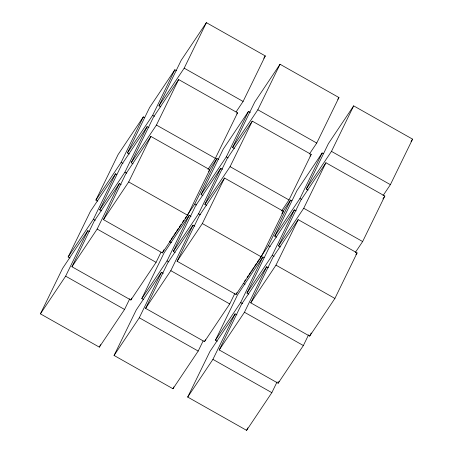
<?xml version="1.0" encoding="UTF-8"?>
<svg xmlns="http://www.w3.org/2000/svg" width="453" height="453" viewBox="0 0 453 453"><rect width="100%" height="100%" fill="white"/><g stroke="black" fill="none" stroke-linecap="round" stroke-linejoin="round"><path stroke-width="0.68" d="M129.796 298.708L124.552 309.45L99.332 347.14L40.419 313.855L62.616 268.346L87.837 230.656L89.677 231.693M70.005 258.006L68.165 256.964L90.362 211.455L115.583 173.765L116.812 174.456M97.752 201.115L95.911 200.073L118.108 154.564L143.329 116.874L144.558 117.565M40.419 313.855L65.64 276.166L87.837 230.656M68.165 256.964L93.386 219.275L115.583 173.765M95.911 200.073L121.132 162.384L143.329 116.874M161.013 252.225L156.081 262.338L130.855 300.028L71.942 266.743L94.139 221.234L119.366 183.544L121.206 184.586M101.534 210.894L99.694 209.852L121.891 164.343L147.112 126.653L148.952 127.695M129.281 154.003L127.44 152.961L149.637 107.452L174.858 69.762L176.698 70.804M71.942 266.743L97.163 229.059L119.366 183.544M99.694 209.852L124.915 172.168L147.112 126.653M127.44 152.961L152.661 115.272L174.858 69.762M103.471 219.637L125.668 174.122L150.889 136.432L209.801 169.716L187.604 215.232L162.384 252.916L103.471 219.637L128.692 181.947L150.889 136.432M133.057 163.782L131.217 162.746L153.414 117.231L178.635 79.541L237.553 112.825L215.351 158.34L207.978 169.354M160.804 106.891L158.963 105.855L181.166 60.34L206.387 22.65L265.299 55.934L243.102 101.449L236.115 111.885M131.217 162.746L156.438 125.056L178.635 79.541M158.963 105.855L184.184 68.165L206.387 22.65M99.332 347.14L100.566 344.614M130.855 300.028L131.783 298.131M162.384 252.916L163.924 249.756M203.125 340.945L198.193 351.058L172.972 388.748L114.06 355.463L136.257 309.948L161.478 272.259L163.318 273.301M143.646 299.609L141.806 298.572L164.003 253.057L189.224 215.368L191.07 216.409M114.06 355.463L139.281 317.774L161.478 272.259M141.806 298.572L167.027 260.883L189.224 215.368M187.406 215.005L194.779 203.992L216.976 158.476L218.816 159.518M234.96 293.199L229.722 303.946L204.501 341.636L145.589 308.351L167.786 262.836L193.006 225.147L194.847 226.189M175.175 252.497L173.335 251.46L195.532 205.945L220.753 168.256L222.593 169.297M202.921 195.605L201.081 194.569L223.278 149.054L248.499 111.364L250.339 112.406M145.589 308.351L170.809 270.662L193.006 225.147M173.335 251.46L198.556 213.771L220.753 168.256M201.081 194.569L226.302 156.88L248.499 111.364M177.112 261.239L199.309 215.724L224.529 178.035L283.448 211.319L261.245 256.834L236.024 294.524L177.112 261.239L202.332 223.55L224.529 178.035M206.698 205.39L204.858 204.348L227.061 158.833L252.281 121.144L311.194 154.428L288.997 199.943L281.624 210.956M234.45 148.499L232.61 147.457L254.807 101.942L280.028 64.252L338.94 97.537L316.743 143.052L309.371 154.065M204.858 204.348L230.079 166.659L252.281 121.144M232.61 147.457L257.831 109.768L280.028 64.252M172.972 388.748L173.895 386.851M204.501 341.636L205.424 339.739M236.024 294.524L236.953 292.627M277.077 381.913L271.834 392.66L246.613 430.35L187.701 397.066L209.898 351.551L235.118 313.867L236.964 314.903M217.293 341.217L215.447 340.175L237.649 294.66L262.87 256.976L264.093 257.666M187.701 397.066L212.921 359.376L235.118 313.867M215.447 340.175L240.673 302.485L262.87 256.976M259.88 258.352L268.419 245.594L290.616 200.084L291.845 200.775M308.606 334.801L303.363 345.548L278.142 383.238L219.229 349.954L241.426 304.444L266.647 266.755L268.487 267.791M248.816 294.105L246.976 293.063L269.173 247.553L294.393 209.864L296.234 210.9M276.562 237.213L274.722 236.172L296.919 190.662L322.145 152.972L323.368 153.663M219.229 349.954L244.45 312.264L266.647 266.755M246.976 293.063L272.196 255.373L294.393 209.864M274.722 236.172L299.943 198.482L322.145 152.972M250.752 302.842L272.955 257.332L298.176 219.643L357.089 252.927L334.892 298.436L309.671 336.126L250.752 302.842L275.973 265.152L298.176 219.643M280.345 246.993L278.504 245.951L300.701 200.441L325.922 162.752L384.835 196.036L362.638 241.545L355.265 252.564M308.091 190.101L306.251 189.06L328.448 143.55L353.668 105.86L412.581 139.145L390.384 184.654L383.012 195.673M278.504 245.951L303.725 208.261L325.922 162.752M306.251 189.06L331.471 151.37L353.668 105.86M246.613 430.35L247.848 427.819M278.142 383.238L279.065 381.341M309.671 336.126L311.211 332.966M263.748 58.256L265.299 55.934M236.777 113.986L237.553 112.825M209.603 169.496L216.976 158.476M208.64 171.455L209.801 169.716M170.328 240.52L169.552 241.681L171.398 242.717M171.109 239.36L173.046 236.46M173.822 235.3L175.764 232.4M176.54 231.245L178.476 228.346M179.258 227.185L181.194 224.286M182.361 222.548L183.912 220.226M185.073 218.488L186.625 216.166M337.779 99.275L338.94 97.537M310.028 156.166L311.194 154.428M282.853 211.681L290.616 200.084M281.891 213.64L283.448 211.319M244.36 281.545L245.526 279.807M247.078 277.485L248.244 275.747M249.02 274.586L250.956 271.687M251.732 270.526L253.674 267.627M254.45 266.472L256.392 263.572M257.168 262.412L259.105 259.512M411.03 141.461L412.581 139.145M382.893 198.935L384.835 196.036M355.922 254.665L357.089 252.927M184.184 68.165L243.102 101.449M257.831 109.768L316.743 143.052M331.471 151.37L390.384 184.654M152.661 115.272L154.501 116.313M226.302 156.88L228.142 157.921M299.943 198.482L301.783 199.524M156.438 125.056L215.351 158.34M230.079 166.659L288.997 199.943M303.725 208.261L362.638 241.545M121.132 162.384L122.973 163.425M194.779 203.992L196.619 205.028M268.419 245.594L270.26 246.636M124.915 172.168L126.755 173.205M198.556 213.771L200.396 214.813M272.196 255.373L274.037 256.415M128.692 181.947L187.604 215.232M202.332 223.55L261.245 256.834M275.973 265.152L334.892 298.436M243.199 283.284L245.039 284.325M93.386 219.275L95.226 220.317M167.027 260.883L168.867 261.919M240.673 302.485L242.514 303.527M97.163 229.059L156.081 262.338M170.809 270.662L229.722 303.946M244.45 312.264L303.363 345.548M65.64 276.166L124.552 309.45M139.281 317.774L198.193 351.058M212.921 359.376L271.834 392.66"/></g></svg>
